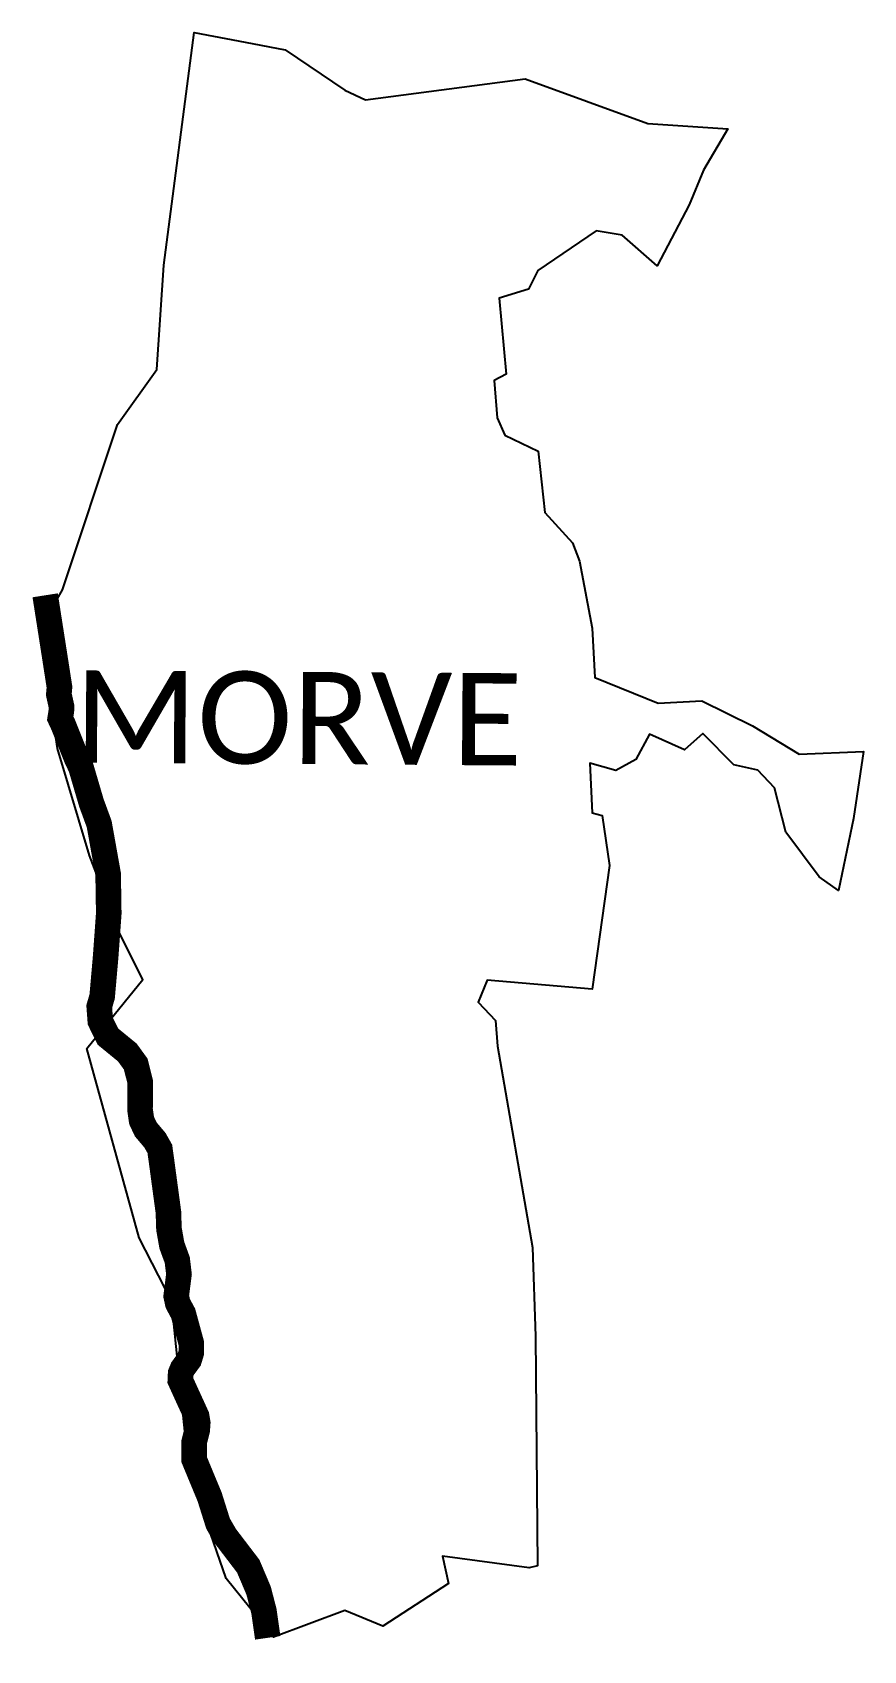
# Model space of a CAD drawing. Header units: metres. Extents: x 330206 to 331830, y 1797979 to 1801143.
import ezdxf

# ---------------------------------------------------------------- set-up
doc = ezdxf.new("R2010")
doc.units = ezdxf.units.M
for name, color, linetype in [('UNPROTECTED', 130, 'Continuous'), ('UNPROTECTED DUE TO CREEK', 150, 'Continuous'), ('village', 3, 'Continuous'), ('VILLAGE NAME', 250, 'Continuous')]:
    doc.layers.add(name, color=color, linetype=linetype)
doc.styles.get("Standard").update_dxf_attribs({"font": 'simplex.shx'})

msp = doc.modelspace()

# ---------------------------------------------------------------- linework, layer by layer
at = {"layer": 'UNPROTECTED', "const_width": 50, "flags": 128}
msp.add_lwpolyline([(330249.3, 1799923.4), (330258.7, 1799862.8), (330257.4, 1799848.6), (330262.8, 1799824.5), (330262.4, 1799816.4), (330260.1, 1799801.9), (330265.4, 1799790.6), (330281.6, 1799750.1), (330292, 1799724.1), (330300.6, 1799706.3), (330321, 1799636.8), (330336.3, 1799595.1), (330353.8, 1799497.3), (330355, 1799420.4), (330349, 1799336.7), (330342.1, 1799258.1), (330336.4, 1799238.3), (330338.5, 1799209.8), (330353.3, 1799179.7), (330391.3, 1799148.6), (330407.7, 1799125.9), (330416.6, 1799090.6), (330416.1, 1799036.9), (330419.2, 1799015.6), (330427.4, 1798998.1), (330445.3, 1798977), (330454.8, 1798960.2), (330458.2, 1798935.7), (330464, 1798892.6), (330471.6, 1798836.4), (330472.7, 1798803.5), (330478.3, 1798771.8), (330488.9, 1798742.7), (330492.2, 1798715.2), (330488.9, 1798689.1), (330486.8, 1798672.3), (330489.9, 1798658.1), (330500.5, 1798638.3), (330509.7, 1798604.4), (330516.3, 1798580.3), (330516.4, 1798562.1), (330512.1, 1798547.9), (330499.2, 1798530.4), (330495.5, 1798521.2), (330494.9, 1798507.3), (330509.1, 1798476.1), (330520.1, 1798452.1), (330526.7, 1798437.6), (330528.9, 1798424.6), (330527.9, 1798410.4), (330522, 1798387.3), (330522, 1798352.6), (330534.2, 1798323), (330552, 1798280.2), (330568.6, 1798227.6), (330582.5, 1798203.5), (330627.6, 1798144.3), (330647.8, 1798096.7), (330658.3, 1798056.3), (330665.7, 1798004.2)], dxfattribs=at)
at = {"layer": 'UNPROTECTED DUE TO CREEK', "const_width": 50, "flags": 128}
msp.add_lwpolyline([(330230.7, 1800042.4), (330249.3, 1799923.4)], dxfattribs=at)
at = {"layer": 'village', "flags": 128}
msp.add_lwpolyline([(330856.6, 1801010.9), (331168.7, 1801052.2)], dxfattribs=at)
at = {"layer": 'village'}
for points in [[(331114, 1800389.5, 0), (331129.1, 1800355.8, 0), (331194.2, 1800324.5, 0), (331207, 1800204.5, 0), (331261.2, 1800145.2, 0), (331275.3, 1800108.9, 0), (331299.6, 1799977.9, 0), (331305, 1799881.8, 0), (331428.9, 1799831.3, 0), (331513.9, 1799835.9, 0), (331613.3, 1799787.3, 0), (331704.1, 1799732.1, 0), (331830.4, 1799737.3, 0), (331810.8, 1799606.3, 0), (331781.4, 1799465.5, 0), (331743.3, 1799491.7, 0), (331678.6, 1799579.1, 0), (331656.2, 1799666.3, 0), (331623.4, 1799700.5, 0), (331576.6, 1799710.7, 0), (331516.1, 1799772.5, 0), (331480, 1799740.3, 0), (331411.9, 1799771.2, 0), (331385.4, 1799721.3, 0), (331346.3, 1799699.8, 0), (331295.1, 1799714.4, 0), (331299.9, 1799616.9, 0), (331319.4, 1799611.6, 0), (331334, 1799514.2, 0), (331299.7, 1799272.1, 0), (331094.5, 1799290, 0), (331076.7, 1799247, 0), (331111, 1799210.8, 0), (331114.6, 1799160.7, 0), (331182.9, 1798767.3, 0), (331188.8, 1798594.2, 0), (331192.7, 1798144.9, 0), (331176.7, 1798141.1, 0), (331007, 1798163.7, 0), (331019.3, 1798110.2, 0), (330890.9, 1798026.7, 0), (330816.3, 1798057.4, 0), (330677.2, 1798005.8, 0), (330584.2, 1798120.5, 0), (330511.5, 1798331.1, 0), (330477.9, 1798663.3, 0), (330414.7, 1798786.2, 0), (330312, 1799156.6, 0), (330421.5, 1799291.5, 0), (330375.5, 1799383.2, 0), (330317.1, 1799533.7, 0), (330254.6, 1799743, 0), (330233.1, 1799884, 0), (330219.4, 1799974.4, 0), (330264.3, 1800052.8, 0), (330372.3, 1800376.1, 0), (330449, 1800484, 0), (330462.6, 1800687.7, 0), (330521.6, 1801143, 0), (330621.4, 1801123.9, 0), (330700, 1801108.8, 0), (330816.1, 1801030, 0), (330856.6, 1801010.9, 0)], [(331168.7, 1801052.2, 0), (331408.6, 1800965.1, 0), (331565.2, 1800954.3, 0), (331517.2, 1800873.6, 0), (331489.4, 1800805.9, 0), (331426.7, 1800686.4, 0), (331358.2, 1800746.3, 0), (331307.6, 1800755, 0), (331193.6, 1800677.7, 0), (331175.5, 1800641, 0), (331118, 1800623.3, 0), (331131.5, 1800475, 0), (331108.5, 1800462.3, 0), (331114, 1800389.5, 0)]]:
    msp.add_polyline3d(points, dxfattribs=at)

# ---------------------------------------------------------------- texts
at = {"layer": 'VILLAGE NAME', "color": 7, "insert": (330288.2, 1799895.8), "char_height": 180.345, "attachment_point": 1, "rotation": 359.6139}
msp.add_mtext_dynamic_manual_height_columns('{\\fCalibri|b0|i0|c0|p34;MORVE}', width=1779.605, gutter_width=901.7, heights=[0], dxfattribs=at)

doc.saveas('drawing.dxf')
